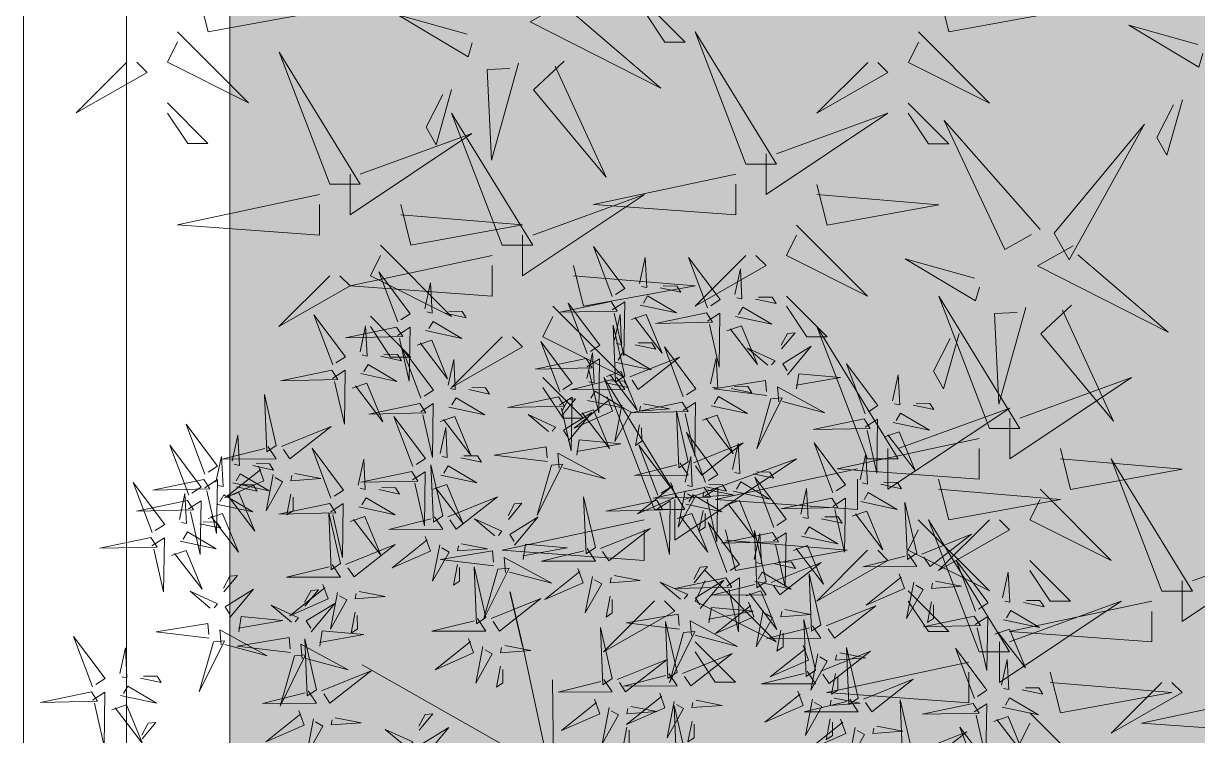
# Model space of a CAD drawing. Header units: millimetres. Extents: x 56222 to 120458, y -162468 to -121287.
# Drawn here: x 115758.24 to 115783.86, y -158147.77 to -158132.23 of the extents above; entities that cross this region are included whole.
import ezdxf

# ---------------------------------------------------------------- set-up
doc = ezdxf.new("R2010")
doc.units = ezdxf.units.MM
doc.header["$MEASUREMENT"] = 0
doc.linetypes.add('ACAD_ISO04W100', pattern=[30, 24, -3, 0, -3])
doc.layers.add('GARDEN', color=7, linetype='Continuous')
for name, color, linetype, lineweight in [('GROUND FLOOR', 7, 'Continuous', 9), ('L-shrub', 63, 'Continuous', 5), ('X_GARDEN ( HATCH )', 251, 'Continuous', 9)]:
    doc.layers.add(name, color=color, linetype=linetype, lineweight=lineweight)

# ---------------------------------------------------------------- blocks, each defined once
blk = doc.blocks.new('bamboo')
at = {"color": 32}
blk.add_line((390, 162.3), (546.4, 218.1), dxfattribs=at)
at = {"layer": 'L-shrub', "color": 32}
for p, q in [((43.5, 73), (278.2, 631.2)), ((32.3, 39.5), (390, 162.3)), ((43.5, 28.4), (300.5, 61.9))]:
    blk.add_line(p, q, dxfattribs=at)
at = {"layer": 'L-shrub'}
for points in [[(103.7, 1424.7), (54.4, 1572.3), (77.9, 1403.4), (103.7, 1424.7)], [(119.4, 1423.2), (261.4, 1496.7), (147.9, 1388.7), (126.6, 1414.5)], [(581.6, 1302), (532.2, 1449.6), (555.7, 1280.7), (581.6, 1302)], [(79.4, 1419.1), (107.8, 1384.6), (-52.4, 1368.4), (70.8, 1412)], [(597.3, 1300.4), (739.2, 1374), (625.7, 1265.9), (604.4, 1291.8)], [(57.7, 1357.7), (77.5, 1316.1), (-31.5, 1255.3), (64.8, 1349.1)], [(103.3, 1337.4), (92.8, 1227.4), (133.3, 1318.7), (110.4, 1328.8)], [(167.7, 1347.1), (246.3, 1339.5), (157.6, 1324.2), (159.1, 1340)], [(704.4, 1206.5), (655.1, 1354.1), (678.6, 1185.2), (704.4, 1206.5)], [(772.7, 1165.6), (723.3, 1313.2), (746.9, 1144.3), (772.7, 1165.6)], [(161.7, 1284.2), (155.7, 1221.3), (172.9, 1235.5), (168.8, 1275.6)], [(557.2, 1296.4), (585.7, 1261.9), (425.4, 1245.7), (548.6, 1289.3)], [(720.2, 1205), (862.1, 1278.5), (748.6, 1170.5), (727.3, 1196.4)], [(-18, 1257.9), (35, 1223.4), (30.4, 1245.3), (-7, 1260.2)], [(303.5, 1094), (304.2, 1253.9), (347.3, 1103.2), (314.4, 1096.3)], [(535.5, 1235), (555.3, 1193.4), (446.4, 1132.5), (542.6, 1226.4)], [(788.4, 1164.1), (930.3, 1237.6), (816.9, 1129.6), (795.5, 1155.5)], [(680.1, 1200.9), (708.6, 1166.4), (548.3, 1150.2), (671.5, 1193.8)], [(581.2, 1214.7), (570.7, 1104.6), (611.1, 1195.9), (588.3, 1206.1)], [(645.6, 1224.3), (724.2, 1216.7), (635.4, 1201.5), (637, 1217.2)], [(393.3, 1101.5), (436.5, 1167.6), (408.8, 1082), (395.6, 1090.6)], [(748.4, 1160), (776.8, 1125.5), (616.6, 1109.3), (739.8, 1152.9)], [(639.6, 1161.5), (633.5, 1098.6), (650.8, 1112.8), (646.7, 1152.8)], [(658.4, 1139.6), (678.2, 1098), (569.2, 1037.1), (665.5, 1130.9)], [(768.4, 1128.9), (847.1, 1121.3), (758.3, 1106.1), (759.8, 1121.8)], [(294.9, 1080.8), (141.2, 1105.5), (301.8, 1048), (294.9, 1080.8)], [(726.6, 1098.6), (746.5, 1057), (637.5, 996.2), (733.8, 1090)], [(704, 1119.3), (693.5, 1009.2), (734, 1100.5), (711.2, 1110.6)], [(830.7, 1007.8), (789.5, 987.1), (726.4, 1094.8), (822.2, 1000.5)], [(836.7, 1088), (915.3, 1080.4), (826.6, 1065.2), (828.1, 1080.9)], [(892.5, 987.3), (858.6, 958.2), (839.1, 1118), (885.2, 995.8)], [(288.5, 1056.7), (332.3, 1065.9), (272.3, 916.4), (290.8, 1045.7)], [(372, 1040), (464.6, 979.6), (402.5, 1057.8), (382.9, 1042.3)], [(446.2, 1067), (499.2, 1032.5), (494.6, 1054.4), (457.2, 1069.3)], [(762.4, 1066), (756.4, 1003.1), (773.6, 1017.3), (769.5, 1057.4)], [(772.3, 1078.4), (761.8, 968.3), (802.3, 1059.6), (779.4, 1069.7)], [(830.7, 1025.1), (824.7, 962.2), (841.9, 976.4), (837.8, 1016.5)], [(289.9, 848.6), (290.5, 1008.4), (333.6, 857.8), (300.8, 850.9)], [(332.8, 1008.9), (378.9, 1007.2), (382.3, 882.5), (343.8, 1011.2)], [(898.5, 963.1), (1045.1, 1015.5), (876.7, 988.5), (898.5, 963.1)], [(811.3, 961.7), (701, 970), (793.1, 931.4), (802.8, 954.4)], [(897.3, 947.3), (973.8, 807), (863.4, 918.2), (888.9, 940.1)], [(1141.3, 824.7), (1092, 972.3), (1115.5, 803.4), (1141.3, 824.7)], [(182.5, 782.8), (148.6, 753.6), (129.1, 913.5), (175.2, 791.2)], [(379.6, 856.1), (422.9, 922.2), (395.2, 836.5), (381.9, 845.1)], [(745.4, 783.8), (696, 931.4), (719.6, 762.5), (745.4, 783.8)], [(120.7, 803.3), (79.5, 782.6), (16.5, 890.3), (112.2, 796)], [(564.8, 755.5), (530.9, 726.4), (511.4, 886.2), (557.5, 764)], [(759.2, 902.3), (696.2, 907), (710.8, 890.1), (750.8, 895)], [(822.2, 897.5), (816.2, 818.8), (799.2, 907.2), (815, 906)], [(1157.1, 823.2), (1299, 896.7), (1185.5, 788.7), (1164.2, 814.6)], [(281.2, 835.4), (127.5, 860.1), (288.1, 802.6), (281.2, 835.4)], [(503, 776), (461.8, 755.3), (398.7, 863), (494.5, 768.7)], [(761.1, 782.3), (903, 855.8), (789.6, 747.8), (768.2, 773.7)], [(188.6, 758.6), (335.2, 810.9), (166.8, 784), (188.6, 758.6)], [(274.9, 811.2), (318.6, 820.4), (258.7, 670.9), (277.2, 800.3)], [(358.3, 794.5), (451, 734.2), (388.8, 812.4), (369.3, 796.8)], [(432.6, 821.6), (485.5, 787.1), (480.9, 808.9), (443.5, 823.9)], [(1117, 819.1), (1145.4, 784.6), (985.2, 768.4), (1108.4, 812)], [(570.9, 731.3), (717.4, 783.7), (549, 756.7), (570.9, 731.3)], [(721.1, 778.2), (749.5, 743.7), (589.3, 727.5), (712.5, 771.1)], [(1291.5, 647.4), (1242.1, 795), (1265.7, 626.1), (1291.5, 647.4)], [(101.4, 757.2), (-8.9, 765.5), (83.2, 726.9), (92.9, 749.9)], [(187.4, 742.8), (263.8, 602.4), (153.5, 713.7), (178.9, 735.5)], [(319.2, 763.5), (365.2, 761.8), (368.6, 637), (330.1, 765.8)], [(483.6, 729.9), (373.4, 738.2), (465.5, 699.6), (475.2, 722.6)], [(1095.3, 757.7), (1115.1, 716.2), (1006.1, 655.3), (1102.4, 749.1)], [(1140.9, 737.5), (1130.4, 627.4), (1170.9, 718.7), (1148, 728.8)], [(1205.3, 747.1), (1283.9, 739.5), (1195.2, 724.3), (1196.7, 740)], [(112.3, 693), (106.3, 614.2), (89.3, 702.6), (105, 701.5)], [(569.7, 715.5), (646.1, 575.2), (535.8, 686.4), (561.2, 708.3)], [(699.3, 716.8), (719.2, 675.2), (610.2, 614.4), (706.4, 708.2)], [(809.4, 706.2), (888, 698.6), (799.3, 683.4), (800.8, 699.1)], [(1307.2, 645.9), (1449.1, 719.5), (1335.7, 611.4), (1314.3, 637.3)], [(431.6, 670.5), (368.6, 675.2), (383.1, 658.2), (423.1, 663.2)], [(494.6, 665.7), (488.6, 587), (471.6, 675.4), (487.3, 674.2)], [(745, 696.6), (734.5, 586.5), (774.9, 677.8), (752.1, 687.9)], [(868.3, 552), (818.9, 699.6), (842.4, 530.7), (868.3, 552)], [(1073.1, 552), (1023.7, 699.6), (1047.2, 530.7), (1073.1, 552)], [(1199.3, 684.2), (1193.3, 621.3), (1210.5, 635.5), (1206.4, 675.6)], [(803.4, 643.3), (797.4, 580.4), (814.6, 594.6), (810.5, 634.7)], [(1267.2, 641.9), (1295.6, 607.4), (1135.4, 591.1), (1258.6, 634.8)], [(742.3, 469.2), (708.4, 440), (688.9, 599.9), (735, 477.6)], [(884, 550.5), (1025.9, 624), (912.4, 516), (891.1, 541.8)], [(1088.8, 550.5), (1230.7, 624), (1117.2, 516), (1095.9, 541.8)], [(680.5, 489.6), (639.3, 469), (576.2, 576.7), (672, 482.3)], [(1245.4, 580.5), (1265.3, 538.9), (1156.3, 478), (1252.6, 571.9)], [(1355.5, 569.8), (1434.1, 562.2), (1345.4, 547), (1346.9, 562.7)], [(52, 474.3), (95.2, 540.4), (67.5, 454.7), (54.3, 463.3)], [(843.9, 546.4), (872.4, 511.9), (712.1, 495.7), (835.3, 539.3)], [(1048.7, 546.4), (1077.2, 511.9), (916.9, 495.7), (1040.1, 539.3)], [(1291.1, 560.2), (1280.6, 450.1), (1321.1, 541.4), (1298.2, 551.6)], [(748.4, 444.9), (894.9, 497.3), (726.5, 470.3), (748.4, 444.9)], [(1349.5, 506.9), (1343.5, 444), (1360.7, 458.2), (1356.6, 498.3)], [(822.2, 485), (842, 443.4), (733.1, 382.6), (829.3, 476.4)], [(867.9, 464.7), (857.4, 354.7), (897.8, 446), (875, 456.1)], [(932.3, 474.4), (1010.9, 466.8), (922.2, 451.6), (923.7, 467.3)], [(1027, 485), (1046.8, 443.4), (937.9, 382.6), (1034.1, 476.4)], [(1072.7, 464.7), (1062.1, 354.7), (1102.6, 446), (1079.8, 456.1)], [(1137.1, 474.4), (1215.7, 466.8), (1126.9, 451.6), (1128.4, 467.3)], [(30.7, 412.7), (123.3, 352.4), (61.2, 430.6), (41.6, 415)], [(104.9, 439.8), (157.9, 405.3), (153.3, 427.1), (115.9, 442.1)], [(455.6, 305.5), (421.7, 276.4), (402.2, 436.3), (448.3, 314)], [(661.1, 443.6), (550.9, 451.8), (643, 413.2), (652.6, 436.3)], [(617.5, 275.9), (618.2, 435.7), (661.3, 285.1), (628.5, 278.2)], [(747.2, 429.2), (823.6, 288.8), (713.3, 400), (738.7, 421.9)], [(393.8, 326), (352.6, 305.3), (289.5, 413), (385.3, 318.7)], [(609.1, 384.1), (546.1, 388.8), (560.6, 371.9), (600.6, 376.8)], [(672.1, 379.4), (666.1, 300.6), (649, 389), (664.8, 387.8)], [(926.3, 411.5), (920.3, 348.6), (937.5, 362.8), (933.4, 402.9)], [(1131.1, 411.5), (1125, 348.6), (1142.3, 362.8), (1138.2, 402.9)], [(461.7, 281.3), (608.2, 333.7), (439.8, 306.7), (461.7, 281.3)], [(707.3, 283.4), (750.5, 349.5), (722.8, 263.8), (709.6, 272.4)], [(374.4, 279.9), (264.1, 288.2), (356.3, 249.6), (365.9, 272.6)], [(608.9, 262.7), (455.2, 287.4), (615.8, 229.9), (608.9, 262.7)], [(945.2, 153.2), (945.8, 313), (988.9, 162.4), (956.1, 155.5)], [(1141.3, 142.9), (1092, 290.5), (1115.5, 121.6), (1141.3, 142.9)], [(460.4, 265.6), (536.9, 125.2), (426.5, 236.4), (452, 258.3)], [(602.5, 238.5), (646.3, 247.7), (586.3, 98.2), (604.8, 227.6)], [(760.2, 248.9), (813.2, 214.4), (808.6, 236.2), (771.2, 251.2)], [(322.4, 220.5), (259.3, 225.2), (273.9, 208.3), (313.9, 213.2)], [(385.4, 215.7), (379.4, 137), (362.3, 225.4), (378.1, 224.2)], [(686, 221.8), (778.6, 161.5), (716.5, 239.7), (696.9, 224.1)], [(1035, 160.6), (1078.2, 226.8), (1050.5, 141.1), (1037.3, 149.7)], [(1157.1, 141.4), (1299, 214.9), (1185.5, 106.9), (1164.2, 132.8)], [(1264.2, 74.7), (1214.8, 222.3), (1238.4, 53.4), (1264.2, 74.7)], [(646.8, 190.8), (692.9, 189.1), (696.3, 64.3), (657.8, 193.1)], [(936.5, 139.9), (782.9, 164.7), (943.4, 107.2), (936.5, 139.9)], [(1279.9, 73.2), (1421.8, 146.8), (1308.4, 38.7), (1287, 64.6)], [(1441.7, 20.2), (1392.3, 167.8), (1415.9, -1.1), (1441.7, 20.2)], [(639.5, 26), (598.3, 5.3), (535.3, 113), (631, 18.7)], [(701.3, 5.5), (667.4, -23.6), (647.9, 136.3), (694, 14)], [(930.2, 115.8), (973.9, 125), (914, -24.5), (932.5, 104.9)], [(1117, 137.3), (1145.4, 102.8), (985.2, 86.6), (1108.4, 130.2)], [(1013.6, 99.1), (1106.3, 38.8), (1044.2, 116.9), (1024.6, 101.4)], [(1087.9, 126.1), (1140.9, 91.6), (1136.3, 113.5), (1098.9, 128.4)], [(1220.1, -21.7), (1186.2, -50.9), (1166.7, 109), (1212.8, -13.3)], [(974.5, 68.1), (1020.5, 66.3), (1023.9, -58.4), (985.4, 70.4)], [(1095.3, 76), (1115.1, 34.4), (1006.1, -26.5), (1102.4, 67.3)], [(1158.3, -1.3), (1117.1, -21.9), (1054.1, 85.8), (1149.8, -8.5)], [(1457.4, 18.7), (1599.3, 92.2), (1485.9, -15.8), (1464.5, 10)], [(319, -89.9), (285.1, -119.1), (265.6, 40.8), (311.8, -81.4)], [(1239.9, 69.2), (1268.3, 34.7), (1108.1, 18.4), (1231.3, 62.1)], [(1140.9, 55.7), (1130.4, -54.4), (1170.9, 36.9), (1148, 47)], [(1205.3, 65.3), (1283.9, 57.7), (1195.2, 42.5), (1196.7, 58.2)], [(257.2, -69.4), (216.1, -90.1), (153, 17.6), (248.8, -76.7)], [(707.4, -18.7), (854, 33.7), (685.6, 6.7), (707.4, -18.7)], [(1218.1, 7.8), (1238, -33.8), (1129, -94.7), (1225.2, -0.8)], [(1199.3, 2.4), (1193.3, -60.5), (1210.5, -46.3), (1206.4, -6.2)], [(1226.2, -46), (1372.8, 6.4), (1204.4, -20.6), (1226.2, -46)], [(1417.4, 14.6), (1445.8, -19.9), (1285.6, -36.1), (1408.7, 7.5)], [(620.2, -20.1), (509.9, -11.8), (602, -50.4), (611.7, -27.3)], [(706.2, -34.4), (782.6, -174.8), (672.3, -63.6), (697.7, -41.7)], [(1263.8, -12.5), (1253.3, -122.6), (1293.7, -31.3), (1270.9, -21.1)], [(1328.2, -2.9), (1406.8, -10.5), (1318.1, -25.7), (1319.6, -10)], [(325.1, -114.1), (471.7, -61.8), (303.3, -88.7), (325.1, -114.1)], [(868.3, -184.3), (818.9, -36.7), (842.4, -205.6), (868.3, -184.3)], [(1139, -47.3), (1028.7, -39.1), (1120.8, -77.6), (1130.5, -54.6)], [(1225, -61.7), (1301.4, -202.1), (1191.1, -90.8), (1216.5, -69)], [(1395.6, -46.8), (1415.5, -88.4), (1306.5, -149.2), (1402.7, -55.4)], [(1322.2, -65.8), (1316.2, -128.7), (1333.4, -114.5), (1329.3, -74.4)], [(1441.3, -67.1), (1430.8, -177.1), (1471.2, -85.8), (1448.4, -75.7)], [(1505.7, -57.4), (1584.3, -65), (1495.6, -80.2), (1497.1, -64.5)], [(568.1, -79.5), (505.1, -74.8), (519.6, -91.7), (559.6, -86.8)], [(631.1, -84.2), (625.1, -163), (608.1, -74.6), (623.8, -75.8)], [(1086.9, -106.8), (1023.9, -102.1), (1038.4, -119), (1078.4, -114.1)], [(1168.6, -225.3), (1119.3, -77.6), (1142.8, -246.6), (1168.6, -225.3)], [(1149.9, -111.5), (1143.9, -190.3), (1126.9, -101.9), (1142.6, -103)], [(237.9, -115.5), (127.6, -107.2), (219.7, -145.8), (229.4, -122.8)], [(323.9, -129.9), (400.4, -270.3), (290, -159), (315.4, -137.2)], [(494.6, -296.8), (495.3, -137), (538.4, -287.6), (505.6, -294.5)], [(926.2, -219.4), (885, -240.1), (822, -132.4), (917.7, -226.7)], [(884, -185.9), (1025.9, -112.3), (912.4, -220.4), (891.1, -194.5)], [(988, -239.9), (954.1, -269), (934.6, -109.2), (980.8, -231.4)], [(1441.7, -266.2), (1392.3, -118.6), (1415.9, -287.5), (1441.7, -266.2)], [(1499.7, -120.3), (1493.7, -183.2), (1510.9, -169), (1506.8, -128.9)], [(185.8, -175), (122.8, -170.2), (137.4, -187.2), (177.4, -182.3)], [(298.2, -260.3), (257, -281), (193.9, -173.3), (289.7, -267.6)], [(248.8, -179.7), (242.8, -258.4), (225.8, -170), (241.6, -171.2)], [(360, -280.8), (326.1, -310), (306.6, -150.1), (352.7, -272.3)], [(922.9, -320.7), (873.5, -173.1), (897.1, -342), (922.9, -320.7)], [(1184.4, -226.8), (1326.3, -153.2), (1212.8, -261.3), (1191.5, -235.4)], [(843.9, -189.9), (872.4, -224.4), (712.1, -240.6), (835.3, -197)], [(1457.4, -267.7), (1599.3, -194.1), (1485.9, -302.2), (1464.5, -276.3)], [(584.4, -289.3), (627.6, -223.2), (600, -308.9), (586.7, -300.3)], [(994.1, -264.1), (1140.7, -211.8), (972.3, -238.7), (994.1, -264.1)], [(1144.3, -230.8), (1172.7, -265.3), (1012.5, -281.6), (1135.7, -237.9)], [(366.1, -305), (512.7, -252.7), (344.3, -279.6), (366.1, -305)], [(663.5, -416.2), (614.1, -268.5), (637.6, -437.5), (663.5, -416.2)], [(822.2, -251.3), (842, -292.9), (733.1, -353.8), (829.3, -259.9)], [(906.9, -265.5), (796.6, -257.2), (888.7, -295.8), (898.4, -272.8)], [(867.9, -271.6), (857.4, -381.7), (897.8, -290.4), (875, -280.2)], [(932.3, -262), (1010.9, -269.6), (922.2, -284.8), (923.7, -269.1)], [(938.6, -322.2), (1080.5, -248.7), (967.1, -356.7), (945.7, -330.8)], [(992.9, -279.9), (1069.3, -420.3), (959, -309), (984.4, -287.2)], [(1417.4, -271.7), (1445.8, -306.2), (1285.6, -322.5), (1408.7, -278.8)], [(120.3, -359.6), (266.9, -307.2), (98.5, -334.2), (120.3, -359.6)], [(278.8, -306.4), (168.6, -298.1), (260.7, -336.7), (270.4, -313.7)], [(486, -310), (332.3, -285.3), (492.9, -342.8), (486, -310)], [(1122.6, -292.2), (1142.4, -333.8), (1033.4, -394.7), (1129.7, -300.8)], [(1168.2, -312.5), (1157.7, -422.6), (1198.2, -331.3), (1175.3, -321.1)], [(1218.2, -474.1), (1218.9, -314.2), (1262, -464.9), (1229.2, -471.8)], [(1232.6, -302.9), (1311.2, -310.5), (1222.5, -325.7), (1224, -310)], [(479.7, -334.2), (523.4, -325), (463.5, -474.5), (482, -345.1)], [(563.1, -350.9), (655.8, -411.2), (593.6, -333), (574, -348.6)], [(637.4, -323.8), (690.3, -358.3), (685.7, -336.5), (648.3, -321.5)], [(679.2, -417.7), (821.1, -344.1), (707.7, -452.2), (686.3, -426.3)], [(898.6, -326.3), (927, -360.8), (766.8, -377), (889.9, -333.4)], [(854.8, -325), (791.8, -320.2), (806.4, -337.2), (846.3, -332.2)], [(917.8, -329.7), (911.8, -408.4), (894.8, -320), (910.5, -321.2)], [(926.3, -324.9), (920.3, -387.8), (937.5, -373.5), (933.4, -333.5)], [(1395.6, -333.1), (1415.5, -374.7), (1306.5, -435.6), (1402.7, -341.7)], [(1505.7, -343.8), (1584.3, -351.4), (1495.6, -366.6), (1497.1, -350.9)], [(226.8, -365.9), (163.8, -361.1), (178.3, -378.1), (218.3, -373.2)], [(524, -381.9), (570, -383.6), (573.4, -508.4), (534.9, -379.6)], [(660.4, -512.6), (626.5, -541.8), (607, -381.9), (653.1, -504.2)], [(1226.6, -365.8), (1220.6, -428.7), (1237.8, -414.5), (1233.7, -374.4)], [(1441.3, -353.4), (1430.8, -463.5), (1471.2, -372.2), (1448.4, -362)], [(598.6, -492.1), (557.4, -512.8), (494.3, -405.1), (590.1, -499.4)], [(813.7, -538.9), (764.3, -391.3), (787.8, -560.2), (813.7, -538.9)], [(876.8, -387.7), (896.6, -429.3), (787.7, -490.1), (883.9, -396.3)], [(922.5, -407.9), (912, -518), (952.4, -426.7), (929.6, -416.6)], [(986.9, -398.3), (1065.5, -405.9), (976.8, -421.1), (978.3, -405.4)], [(1308, -466.6), (1351.2, -400.5), (1323.6, -486.2), (1310.3, -477.5)], [(1499.7, -406.7), (1493.7, -469.6), (1510.9, -455.4), (1506.8, -415.3)], [(639.2, -421.7), (667.6, -456.2), (507.4, -472.5), (630.5, -428.8)], [(617.4, -483.1), (637.2, -524.7), (528.3, -585.6), (624.5, -491.7)], [(666.4, -536.8), (813, -484.5), (644.6, -511.4), (666.4, -536.8)], [(829.4, -540.4), (971.3, -466.8), (857.8, -574.9), (836.5, -549)], [(980.9, -461.2), (974.9, -524.1), (992.1, -509.9), (988, -469.8)], [(1209.6, -487.3), (1055.9, -462.6), (1216.5, -520.1), (1209.6, -487.3)], [(663.1, -503.4), (652.6, -613.5), (693, -522.2), (670.2, -512)], [(727.5, -493.8), (806.1, -501.4), (717.4, -516.6), (718.9, -500.9)], [(1203.3, -511.5), (1247, -502.3), (1187.1, -651.7), (1205.5, -522.4)], [(1286.7, -528.1), (1379.3, -588.5), (1317.2, -510.3), (1297.6, -525.8)], [(1361, -501.1), (1413.9, -535.6), (1409.3, -513.8), (1371.9, -498.8)], [(414.6, -689.9), (380.7, -719), (361.2, -559.2), (407.3, -681.4)], [(579.2, -538.2), (468.9, -529.9), (561.1, -568.5), (570.7, -545.5)], [(551.1, -689.9), (517.2, -719), (497.7, -559.2), (543.9, -681.4)], [(665.2, -552.6), (741.7, -693), (631.3, -581.7), (656.8, -559.9)], [(789.3, -544.5), (817.8, -578.9), (657.5, -595.2), (780.7, -551.6)], [(721.5, -556.7), (715.5, -619.6), (732.7, -605.4), (728.6, -565.3)], [(936.5, -702.5), (887.2, -554.9), (910.7, -723.8), (936.5, -702.5)], [(1247.5, -559.2), (1293.6, -560.9), (1297, -685.7), (1258.5, -556.9)], [(352.8, -669.4), (311.6, -690.1), (248.5, -582.4), (344.3, -676.7)], [(527.1, -597.7), (464.1, -593), (478.7, -609.9), (518.7, -605)], [(590.2, -602.4), (584.1, -681.2), (567.1, -592.8), (582.9, -593.9)], [(767.6, -605.8), (787.4, -647.4), (678.5, -708.3), (774.7, -614.5)], [(813.3, -626.1), (802.7, -736.2), (843.2, -644.9), (820.4, -634.7)], [(877.7, -616.5), (956.3, -624.1), (867.5, -639.3), (869, -623.6)], [(952.3, -704), (1094.2, -630.5), (980.7, -738.5), (959.4, -712.7)], [(1182.3, -770.7), (1132.9, -623.1), (1156.5, -792), (1182.3, -770.7)], [(420.7, -714.1), (567.3, -661.7), (398.9, -688.7), (420.7, -714.1)], [(557.2, -714.1), (703.8, -661.7), (535.4, -688.7), (557.2, -714.1)], [(346.4, -826.2), (312.4, -855.4), (293, -695.5), (339.1, -817.8)], [(871.6, -679.4), (865.6, -742.3), (882.9, -728.1), (878.8, -688)], [(1198, -772.2), (1339.9, -698.7), (1226.5, -806.7), (1205.1, -780.8)], [(284.5, -805.8), (243.4, -826.4), (180.3, -718.7), (276.1, -813.1)], [(333.5, -715.5), (223.2, -707.2), (315.3, -745.8), (325, -722.8)], [(470, -715.5), (359.7, -707.2), (451.8, -745.8), (461.5, -722.8)], [(419.5, -729.9), (495.9, -870.2), (385.6, -759), (411, -737.1)], [(556, -729.9), (632.4, -870.2), (522.1, -759), (547.5, -737.1)], [(912.2, -708.1), (940.6, -742.6), (780.4, -758.8), (903.6, -715.2)], [(281.4, -774.9), (218.4, -770.2), (232.9, -787.1), (272.9, -782.2)], [(344.4, -779.7), (338.4, -858.4), (321.4, -770), (337.1, -771.2)], [(417.9, -774.9), (354.9, -770.2), (369.5, -787.1), (409.4, -782.2)], [(480.9, -779.7), (474.9, -858.4), (457.9, -770), (473.7, -771.2)], [(890.5, -769.5), (910.3, -811.1), (801.3, -871.9), (897.6, -778.1)], [(352.4, -850.5), (499, -798.1), (330.6, -825.1), (352.4, -850.5)], [(1000.5, -780.1), (1079.1, -787.7), (990.4, -802.9), (991.9, -787.2)], [(1158, -776.3), (1186.4, -810.8), (1026.2, -827), (1149.3, -783.4)], [(1246.3, -848.3), (1324.9, -855.9), (1236.2, -871.1), (1237.7, -855.4)]]:
    blk.add_lwpolyline(points, dxfattribs=at)
at = {"layer": 'L-shrub', "color": 78}
for points in [[(364.9, -320.8), (441.3, -461.2), (331, -349.9), (356.4, -328.1)], [(289.8, -370.6), (283.8, -449.3), (266.8, -360.9), (282.5, -362.1)], [(489.3, -669.4), (448.2, -690.1), (385.1, -582.4), (480.9, -676.7)], [(936.1, -789.8), (925.6, -899.8), (966.1, -808.5), (943.2, -798.4)], [(796.9, -949), (763, -978.1), (743.5, -818.2), (789.6, -940.5)], [(1136.2, -837.6), (1156, -879.2), (1047.1, -940.1), (1143.3, -846.3)], [(265.2, -851.8), (154.9, -843.6), (247, -882.2), (256.7, -859.1)], [(351.2, -866.2), (427.7, -1006.6), (317.3, -895.4), (342.8, -873.5)], [(735.1, -928.5), (693.9, -949.2), (630.8, -841.5), (726.6, -935.8)], [(994.5, -843), (988.5, -905.9), (1005.7, -891.7), (1001.6, -851.6)], [(1181.9, -857.9), (1171.4, -968), (1211.8, -876.7), (1189, -866.6)], [(276.1, -916), (270.1, -994.8), (253.1, -906.4), (268.9, -907.6)], [(803, -973.2), (949.5, -920.8), (781.1, -947.8), (803, -973.2)], [(1240.3, -911.2), (1234.3, -974.1), (1251.5, -959.9), (1247.4, -919.8)], [(215.9, -1027.7), (362.5, -975.4), (194.1, -1002.3), (215.9, -1027.7)], [(715.7, -974.6), (605.5, -966.3), (697.6, -1004.9), (707.3, -981.8)], [(801.8, -988.9), (878.2, -1129.3), (767.9, -1018.1), (793.3, -996.2)], [(214.7, -1043.5), (291.1, -1183.9), (180.8, -1072.6), (206.2, -1050.8)], [(376.8, -1193.4), (327.4, -1045.8), (350.9, -1214.7), (376.8, -1193.4)], [(636.2, -1166.1), (586.8, -1018.5), (610.3, -1187.4), (636.2, -1166.1)], [(663.7, -1034), (600.7, -1029.3), (615.2, -1046.2), (655.2, -1041.3)], [(726.7, -1038.7), (720.7, -1117.5), (703.7, -1029.1), (719.4, -1030.3)], [(392.5, -1194.9), (534.4, -1121.4), (420.9, -1229.4), (399.6, -1203.5)], [(651.9, -1167.6), (793.8, -1094.1), (680.3, -1202.1), (659, -1176.3)], [(160.4, -1235.8), (302.3, -1162.3), (188.8, -1270.3), (167.5, -1244.4)], [(611.8, -1171.7), (640.3, -1206.2), (480.1, -1222.4), (603.2, -1178.8)], [(352.4, -1199), (380.9, -1233.5), (220.7, -1249.7), (343.8, -1206.1)], [(330.7, -1260.4), (350.5, -1301.9), (241.6, -1362.8), (337.8, -1269)], [(590.1, -1233.1), (609.9, -1274.7), (501, -1335.5), (597.2, -1241.7)], [(635.8, -1253.4), (625.3, -1363.4), (665.7, -1272.1), (642.9, -1262)], [(700.2, -1243.7), (778.8, -1251.3), (690.1, -1266.6), (691.6, -1250.8)], [(376.4, -1280.6), (365.9, -1390.7), (406.3, -1299.4), (383.5, -1289.3)], [(440.8, -1271), (519.4, -1278.6), (430.7, -1293.8), (432.2, -1278.1)], [(694.2, -1306.6), (688.2, -1369.5), (705.4, -1355.3), (701.3, -1315.3)], [(434.8, -1333.9), (428.8, -1396.8), (446, -1382.6), (441.9, -1342.5)]]:
    blk.add_lwpolyline(points, dxfattribs=at)
blk = doc.blocks.new('autumn shrub')
at = {"layer": 'L-shrub', "color": 40}
for points in [[(113.51, 192.15), (123.13, 201.75), (115.43, 188.3), (113.51, 190.23)], [(107.74, 182.54), (121.2, 169.09), (113.51, 184.46), (109.66, 182.54)], [(121.2, 184.46), (128.9, 176.78), (128.9, 180.62), (123.13, 184.46)], [(138.52, 155.64), (144.29, 182.54), (146.21, 155.64), (140.44, 155.64)], [(100.04, 178.7), (107.74, 176.78), (103.89, 155.64), (101.96, 178.7)], [(136.59, 153.72), (111.58, 163.33), (136.59, 147.95), (136.59, 153.72)], [(161.6, 146.03), (169.3, 138.35), (169.3, 142.19), (163.53, 146.03)], [(118.64, 130.65), (129.12, 133.58), (125.77, 135.46), (119.59, 132.32)], [(200.08, 94.15), (205.85, 121.05), (207.78, 94.15), (202, 94.15)], [(102.06, 109.08), (105.85, 115.78), (118.37, 91.05), (103.74, 108.13)], [(146.21, 117.21), (153.91, 117.21), (138.52, 94.15), (146.21, 115.29)], [(113.27, 109.38), (118.72, 115.14), (135.24, 101.41), (114.21, 111.06)], [(159.68, 111.45), (173.15, 98), (165.45, 113.37), (161.6, 111.45)], [(173.15, 113.37), (180.84, 105.68), (180.84, 109.52), (175.07, 113.37)], [(151.98, 107.6), (159.68, 105.68), (155.83, 84.54), (153.91, 107.6)], [(134.67, 76.86), (140.44, 103.76), (142.36, 76.86), (136.59, 76.86)], [(198.16, 92.23), (173.15, 101.84), (198.16, 86.47), (198.16, 92.23)], [(132.75, 74.94), (107.74, 84.54), (132.75, 69.17), (132.75, 74.94)], [(150.06, 74.94), (159.68, 84.54), (151.98, 71.09), (150.06, 73.02)], [(190.46, 53.8), (196.23, 80.7), (198.16, 53.8), (192.39, 53.8)], [(202, 78.78), (209.7, 76.86), (205.85, 55.72), (203.93, 78.78)], [(113.51, 51.88), (123.13, 61.49), (115.43, 48.04), (113.51, 49.96)], [(136.59, 61.49), (144.29, 59.57), (140.44, 38.43), (138.52, 61.49)], [(205.85, 51.88), (215.47, 61.49), (207.78, 48.04), (205.85, 49.96)], [(121.2, 44.19), (128.9, 36.51), (128.9, 40.35), (123.13, 44.19)], [(164.82, 34.57), (175.29, 37.5), (171.94, 39.39), (165.76, 36.25)], [(192.39, 38.43), (200.08, 36.51), (196.23, 15.37), (194.31, 38.43)], [(159.44, 13.31), (164.89, 19.07), (181.41, 5.33), (160.39, 14.99)], [(228.94, 17.29), (236.63, 15.37), (232.79, -5.76), (230.86, 17.29)]]:
    blk.add_lwpolyline(points, dxfattribs=at)
at = {"layer": 'L-shrub', "color": 22}
for points in [[(153.91, 153.72), (163.53, 163.33), (155.83, 149.87), (153.91, 151.8)], [(134.67, 149.87), (142.36, 149.87), (126.97, 126.82), (134.67, 147.95)], [(150.06, 122.97), (155.83, 149.87), (157.76, 122.97), (151.98, 122.97)], [(148.14, 144.11), (161.6, 130.66), (153.91, 146.03), (150.06, 144.11)], [(108.17, 127.72), (104.53, 140.82), (112.46, 127.51), (109.84, 126.78)], [(140.44, 140.27), (148.14, 138.35), (144.29, 117.21), (142.36, 140.27)], [(148.14, 121.05), (123.13, 130.66), (148.14, 115.29), (148.14, 121.05)], [(165.45, 121.05), (175.07, 130.66), (167.38, 117.21), (165.45, 119.13)], [(113.7, 117.98), (132.03, 123.1), (114.86, 123.95), (114.65, 119.65)], [(215.47, 92.23), (225.09, 101.84), (217.4, 88.39), (215.47, 90.31)], [(101.96, 94.15), (109.66, 86.47), (109.66, 90.31), (103.89, 94.15)], [(196.23, 88.39), (203.93, 88.39), (188.54, 65.33), (196.23, 86.47)], [(209.7, 82.62), (223.17, 69.17), (215.47, 84.54), (211.62, 82.62)], [(223.17, 84.54), (230.86, 76.86), (230.86, 80.7), (225.09, 84.54)], [(130.82, 71.09), (138.52, 71.09), (123.13, 48.04), (130.82, 69.17)], [(144.29, 65.33), (157.76, 51.88), (150.06, 67.25), (146.21, 65.33)], [(157.76, 67.25), (165.45, 59.57), (165.45, 63.41), (159.68, 67.25)], [(188.54, 51.88), (163.53, 61.49), (188.54, 46.12), (188.54, 51.88)], [(227.01, 32.67), (232.79, 59.57), (234.71, 32.67), (228.94, 32.67)], [(184.69, 30.74), (190.46, 57.64), (192.39, 30.74), (186.61, 30.74)], [(186.61, 48.04), (194.31, 48.04), (178.92, 24.98), (186.61, 46.12)], [(154.34, 31.65), (150.7, 44.75), (158.63, 31.44), (156.02, 30.7)], [(107.74, 42.27), (121.2, 28.82), (113.51, 44.19), (109.66, 42.27)], [(200.08, 42.27), (213.55, 28.82), (205.85, 44.19), (202, 42.27)], [(213.55, 44.19), (221.24, 36.51), (221.24, 40.35), (215.47, 44.19)], [(225.09, 30.74), (200.08, 40.35), (225.09, 24.98), (225.09, 30.74)], [(100.04, 38.43), (107.74, 36.51), (103.89, 15.37), (101.96, 38.43)], [(182.77, 28.82), (157.76, 38.43), (182.77, 23.06), (182.77, 28.82)], [(200.08, 28.82), (209.7, 38.43), (202, 24.98), (200.08, 26.9)], [(145.11, 19.19), (124.51, 37.43), (148.89, 25.89), (146.05, 20.86)], [(159.87, 21.9), (178.21, 27.02), (161.04, 27.87), (160.82, 23.58)], [(223.17, 26.9), (230.86, 26.9), (215.47, 3.84), (223.17, 24.98)], [(180.84, 24.98), (188.54, 24.98), (173.15, 1.92), (180.84, 23.06)], [(215.47, -1.92), (221.24, 24.98), (223.17, -1.92), (217.4, -1.92)], [(236.63, 21.14), (250.1, 7.69), (242.41, 23.06), (238.56, 21.14)], [(194.31, 19.21), (207.78, 5.76), (200.08, 21.14), (196.23, 19.21)], [(207.78, 21.14), (215.47, 13.45), (215.47, 17.29), (209.7, 21.14)], [(148.24, 13), (152.02, 19.71), (164.54, -5.03), (149.91, 12.06)], [(145.83, 16.57), (125.18, -0.5), (150.86, 13.74), (145.83, 16.57)], [(186.61, 15.37), (194.31, 13.45), (190.46, -7.69), (188.54, 15.37)], [(213.55, -3.84), (188.54, 5.76), (213.55, -9.61), (213.55, -3.84)], [(230.86, -3.84), (240.48, 5.76), (232.79, -7.69), (230.86, -5.76)], [(110.09, -10.62), (106.45, 2.47), (114.39, -10.84), (111.77, -11.57)], [(232.79, -26.9), (238.56, 0), (240.48, -26.9), (234.71, -26.9)], [(120.57, -7.7), (131.04, -4.77), (127.7, -2.88), (121.51, -6.02)], [(211.62, -7.69), (219.32, -7.69), (203.93, -30.74), (211.62, -9.61)]]:
    blk.add_lwpolyline(points, dxfattribs=at)

msp = doc.modelspace()

# ---------------------------------------------------------------- hatches: boundary and pattern name
at = {"layer": 'X_GARDEN ( HATCH )'}
h = msp.add_hatch(dxfattribs=at)
h.set_pattern_fill('GRASS', color=104, scale=5, style=0)
h.set_pattern_definition([(90, (14636.8815, 893.4752), (-3.535533905, 3.535533905), [0.9375, -6.13356781]), (45, (14636.8815, 893.475), (-3.5355339, 3.5355339), [0.9375, -4.0625]), (135, (14636.8815, 893.475), (-3.5355339, -3.5355339), [0.9375, -4.0625])])
h.paths.add_polyline_path([(115845.99031, -158099.13434), (115762.74031, -158099.13434), (115762.74031, -158557.13434), (115845.99031, -158557.13434)])

# ---------------------------------------------------------------- linework, layer by layer
at = {"layer": 'GROUND FLOOR'}
for p, q in [((115758.24031, -158094.63434), (115758.24031, -158561.63434)), ((115758.24031, -158094.63434), (115758.24031, -158561.63434)), ((115762.74031, -158099.13434), (115762.74031, -158557.13434)), ((115762.74031, -158099.13434), (115762.74031, -158557.13434))]:
    msp.add_line(p, q, dxfattribs=at)
at = {"layer": 'GROUND FLOOR', "color": 1, "linetype": 'ACAD_ISO04W100'}
msp.add_line((115760.49031, -158096.88434), (115760.49031, -158559.38434), dxfattribs=at)
msp.add_line((115760.49031, -158096.88434), (115760.49031, -158559.38434), dxfattribs=at)
at = {"layer": 'X_GARDEN ( HATCH )'}
msp.add_lwpolyline([(115845.99031, -158099.13434), (115762.74031, -158099.13434), (115762.74031, -158557.13434), (115845.99031, -158557.13434)], close=True, dxfattribs=at)

# ---------------------------------------------------------------- block references
at = {"layer": 'GARDEN'}
for name, p, xscale, yscale, zscale, rotation in [('autumn shrub', (115782.64371, -158120.0022), -0.1152452341248983, 0.1152452341048047, 0.1152452341176253, 89.98217204973258), ('bamboo', (115769.9771, -158148.78404), 0.007309962274522634, 0.007309962274522634, 0.007309962274522634, 83.28290129312347)]:
    msp.add_blockref(name, p, dxfattribs=dict(at, xscale=xscale, yscale=yscale, zscale=zscale, rotation=rotation))

doc.saveas('drawing.dxf')
